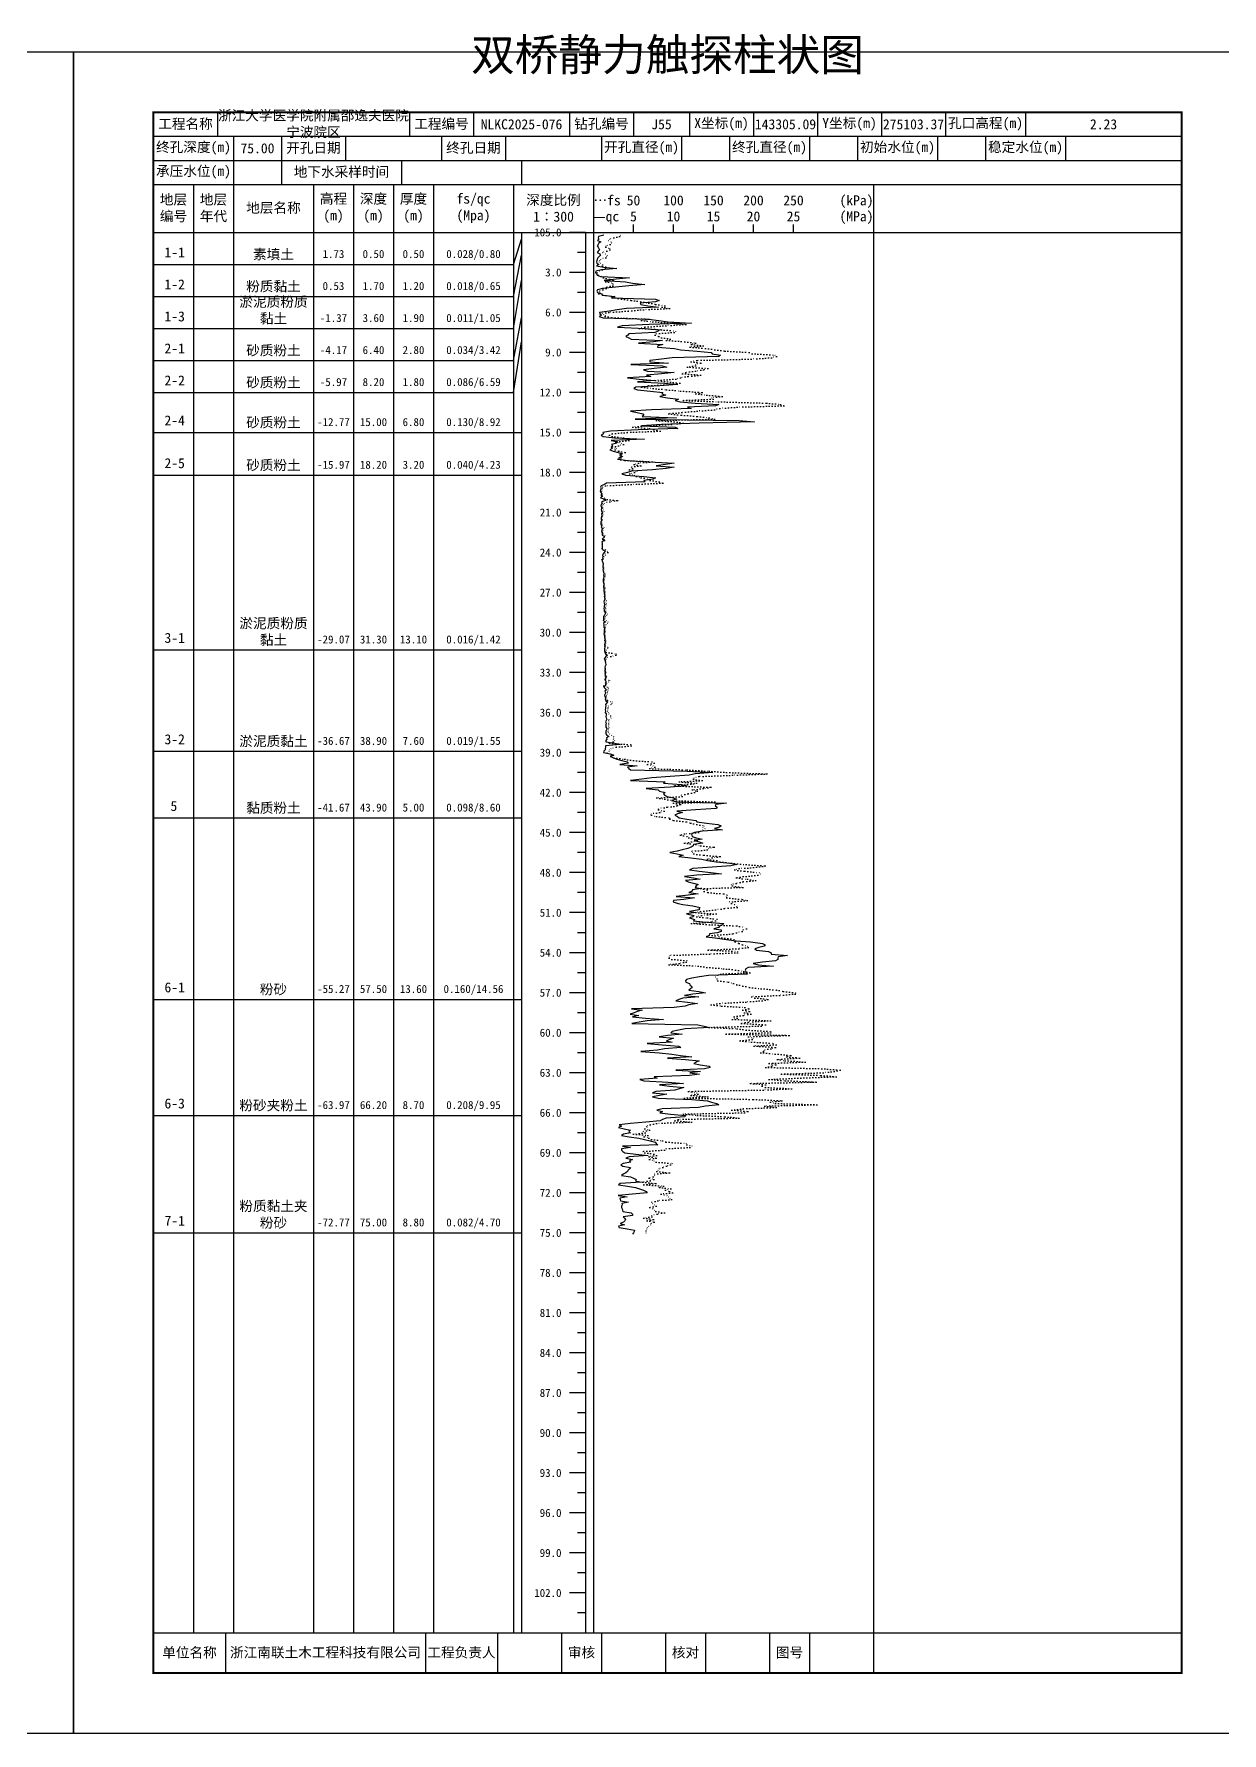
# Model space of a CAD drawing. Extents: x 297 to 65340, y 0 to 425.
# Drawn here: x 16325.1 to 16622.1, y 0 to 424.6 of the extents above; entities that cross this region are included whole.
import ezdxf
from ezdxf.enums import TextEntityAlignment as Align

# ---------------------------------------------------------------- set-up
doc = ezdxf.new("R2010")
doc.units = 0
doc.linetypes.add('DOT', pattern=[6.35, 0, -6.35])
doc.layers.add('FRAME', color=7, linetype='CONTINUOUS')
doc.layers.add('STRATUM', color=7, linetype='CONTINUOUS')
doc.styles.add('ST', font='')
doc.styles.get('ST').set_extended_font_data('SimSun')

msp = doc.modelspace()

# ---------------------------------------------------------------- linework, layer by layer
at = {"layer": 'FRAME', "color": 245, "linetype": 'Continuous'}
for points in [[(16038, 0), (16335, 0), (16335, 420), (16038, 420)], [(16335, 0), (16632, 0), (16632, 420), (16335, 420)]]:
    msp.add_lwpolyline(points, close=True, dxfattribs=at)
at = {"layer": 'FRAME', "linetype": 'Continuous', "const_width": 0.5}
msp.add_lwpolyline([(16355, 15), (16612, 15), (16612, 405), (16355, 405)], close=True, dxfattribs=at)
at = {"layer": 'FRAME', "color": 0, "linetype": 'Continuous'}
for points in [[(16371, 405), (16371, 399)], [(16419, 405), (16419, 399)], [(16435, 405), (16435, 399)], [(16459, 405), (16459, 399)], [(16475, 405), (16475, 399)], [(16489, 405), (16489, 399)], [(16505, 405), (16505, 399)], [(16521, 405), (16521, 399)], [(16537, 405), (16537, 399)], [(16553, 405), (16553, 399)], [(16573, 405), (16573, 399)], [(16612, 405), (16612, 399)], [(16355, 399), (16612, 399)], [(16375, 399), (16375, 393)], [(16387, 399), (16387, 393)], [(16403, 399), (16403, 393)], [(16427, 399), (16427, 393)], [(16443, 399), (16443, 393)], [(16467, 399), (16467, 393)], [(16487, 399), (16487, 393)], [(16499, 399), (16499, 393)], [(16519, 399), (16519, 393)], [(16531, 399), (16531, 393)], [(16551, 399), (16551, 393)], [(16563, 399), (16563, 393)], [(16583, 399), (16583, 393)], [(16612, 399), (16612, 393)], [(16355, 393), (16612, 393)], [(16375, 393), (16375, 387)], [(16387, 393), (16387, 387)], [(16417, 393), (16417, 387)], [(16447, 393), (16447, 387)], [(16355, 387), (16612, 387)], [(16365, 387), (16365, 25)], [(16375, 387), (16375, 25)], [(16395, 387), (16395, 25)], [(16405, 387), (16405, 25)], [(16415, 387), (16415, 25)], [(16425, 387), (16425, 25)], [(16445, 387), (16445, 25)], [(16465, 387), (16465, 25)], [(16535, 387), (16535, 25)], [(16355, 375), (16612, 375)], [(16447, 375), (16447, 25)], [(16463, 375), (16463, 25)], [(16475, 375), (16475, 377)], [(16485, 375), (16485, 377)], [(16495, 375), (16495, 377)], [(16505, 375), (16505, 377)], [(16515, 375), (16515, 377)], [(16355, 25), (16612, 25)], [(16373, 25), (16373, 15)], [(16423, 25), (16423, 15)], [(16441, 25), (16441, 15)], [(16457, 25), (16457, 15)], [(16467, 25), (16467, 15)], [(16483, 25), (16483, 15)], [(16493, 25), (16493, 15)], [(16509, 25), (16509, 15)], [(16519, 25), (16519, 15)], [(16535, 25), (16535, 15)]]:
    msp.add_lwpolyline(points, dxfattribs=at)
at = {"layer": 'STRATUM', "linetype": 'Continuous'}
for points in [[(16463, 375), (16459, 375)], [(16467.62, 374.33), (16466.26, 374), (16466.2, 373.67), (16466.32, 373.33), (16465.98, 373), (16466.84, 372.67), (16466.32, 372.33), (16466.2, 372), (16465.94, 371.67), (16466.14, 371.33), (16466.3, 371), (16466.52, 370.67), (16466.14, 370.33), (16465.88, 370), (16466.56, 369.67), (16466.72, 369.33), (16466.4, 369), (16466.06, 368.67), (16465.94, 368.33), (16465.86, 368), (16465.74, 367.67), (16465.82, 367.33), (16466.3, 367), (16465.78, 366.67), (16467.46, 366.33), (16470.8, 366), (16467, 365.67), (16465.56, 365.33), (16465.52, 365), (16465.78, 364.67), (16465.9, 364.33), (16466.76, 364), (16474, 363.67), (16470.68, 363.33), (16467.68, 363), (16473.04, 362.67), (16474.74, 362.33), (16477.8, 362), (16473.84, 361.67), (16470.5, 361.33), (16467.24, 361), (16466.04, 360.67), (16465.8, 360.33), (16466.02, 360), (16467, 359.67), (16467.22, 359.33), (16470.3, 359), (16469.48, 358.67), (16480.46, 358.33), (16481.38, 358), (16480.46, 357.67), (16476.66, 357.33), (16476.86, 357), (16478.6, 356.67), (16481.26, 356.33), (16473.26, 356), (16470.88, 355.67), (16469.02, 355.33), (16466.48, 355), (16466.56, 354.67), (16466.98, 354.33), (16466.44, 354), (16467.38, 353.67), (16478.74, 353.33), (16481.36, 353), (16483.58, 352.67), (16489.46, 352.33), (16478.94, 352), (16472.16, 351.67), (16470.96, 351.33), (16477.94, 351), (16481.52, 350.67), (16481.18, 350.33), (16480.32, 350), (16473.86, 349.67), (16473.62, 349.33), (16473.12, 349), (16473.86, 348.67), (16474.38, 348.33), (16482.26, 348), (16480, 347.67), (16476.24, 347.33), (16482.36, 347), (16481.08, 346.67), (16481.04, 346.33), (16485.24, 346), (16486.72, 345.67), (16490.88, 345.33), (16494.4, 345), (16494.66, 344.67), (16496.76, 344.33), (16496.36, 344), (16484.7, 343.67), (16482.02, 343.33), (16479.06, 343), (16479.06, 342.67), (16483.76, 342.33), (16474.34, 342), (16482.16, 341.67), (16483.32, 341.33), (16480.14, 341), (16477.5, 340.67), (16478.5, 340.33), (16485.14, 340), (16482.02, 339.67), (16478.28, 339.33), (16479.3, 339), (16473.52, 338.67), (16476.44, 338.33), (16480.36, 338), (16475.98, 337.67), (16482.78, 337.33), (16486.06, 337), (16481.6, 336.67), (16475.6, 336.33), (16475.1, 336), (16476, 335.67), (16479.26, 335.33), (16482.34, 335), (16482.12, 334.67), (16483.06, 334.33), (16481.56, 334), (16483.54, 333.67), (16486.28, 333.33), (16485.4, 333), (16486.64, 332.67), (16490.4, 332.33), (16496.3, 332), (16495.46, 331.67), (16488.52, 331.33), (16489.38, 331), (16479.5, 330.67), (16474.28, 330.33), (16475.88, 330), (16477.34, 329.67), (16477.6, 329.33), (16477.14, 329), (16485.74, 328.67), (16475.38, 328.33), (16501.4, 328), (16505.22, 327.67), (16491.44, 327.33), (16482.02, 327), (16476.96, 326.67), (16485.44, 326.33), (16486.08, 326), (16476.16, 325.67), (16469.28, 325.33), (16467.36, 325), (16467.52, 324.67), (16466.9, 324.33), (16467.4, 324), (16470.24, 323.67), (16477.76, 323.33), (16469.44, 323), (16471.12, 322.67), (16470.78, 322.33), (16469.52, 322), (16469.72, 321.67), (16469.4, 321.33), (16469.68, 321), (16469.08, 320.67), (16469.92, 320.33), (16471.2, 320), (16472.2, 319.67), (16471.54, 319.33), (16472.06, 319), (16471.36, 318.67), (16471.4, 318.33), (16473.42, 318), (16478.84, 317.67), (16485.16, 317.33), (16482.96, 317), (16480.66, 316.67), (16485.14, 316.33), (16483.16, 316), (16479.76, 315.67), (16474.54, 315.33), (16473.48, 315), (16472.1, 314.67), (16473.08, 314.33), (16477.6, 314), (16480.5, 313.67), (16479.94, 313.33), (16477.62, 313), (16477.94, 312.67), (16468.28, 312.33), (16467.72, 312), (16466.88, 311.67), (16466.72, 311.33), (16466.88, 311), (16466.72, 310.67), (16466.66, 310.33), (16466.82, 310), (16467.1, 309.67), (16466.82, 309.33), (16467.08, 309), (16466.78, 308.67), (16467.88, 308.33), (16467.98, 308), (16467.02, 307.67), (16467.14, 307.33), (16466.94, 307), (16466.84, 306.67), (16466.96, 306.33), (16466.98, 306), (16466.9, 305.67), (16467.04, 305.33), (16467.22, 305), (16467.02, 304.67), (16467.1, 304.33), (16466.98, 304), (16466.9, 303.67), (16466.94, 303.33), (16467, 303), (16466.84, 302.67), (16466.86, 302.33), (16466.84, 302), (16467.06, 301.67), (16466.9, 301.33), (16467.16, 301), (16467.12, 300.67), (16467.04, 300.33), (16467.1, 300), (16467.14, 299.67), (16467.16, 299.33), (16467.78, 299), (16467.5, 298.67), (16467.18, 298.33), (16467.86, 298), (16467.08, 297.67), (16467.16, 297.33), (16467.2, 297), (16467.14, 296.67), (16467.18, 296.33), (16467.16, 296), (16467.32, 295.67), (16467.94, 295.33), (16467.64, 295), (16467.42, 294.67), (16467.26, 294.33), (16467.34, 294), (16467.26, 293.67), (16467.3, 293.33), (16467.08, 293), (16467.24, 292.67), (16467.36, 292.33), (16467.4, 292), (16467.36, 291.67), (16467.34, 291.33), (16467.4, 291), (16467.36, 290.67), (16467.42, 290.33), (16467.5, 290), (16467.68, 289.67), (16467.5, 289.33), (16467.58, 289), (16467.52, 288.67), (16467.42, 288.33), (16467.44, 288), (16467.42, 287.67), (16467.54, 287.33), (16467.68, 287), (16467.5, 286.67), (16467.52, 286.33), (16467.58, 286), (16467.6, 285.67), (16467.58, 285.33), (16467.66, 285), (16467.66, 284.67), (16467.8, 284.33), (16467.66, 284), (16467.72, 283.67), (16467.8, 283.33), (16467.68, 283), (16467.62, 282.67), (16467.7, 282.33), (16467.74, 282), (16467.66, 281.67), (16467.7, 281.33), (16467.62, 281), (16467.68, 280.67), (16467.7, 280.33), (16467.9, 280), (16467.92, 279.67), (16467.72, 279.33), (16467.54, 279), (16467.46, 278.67), (16467.5, 278.33), (16467.44, 278), (16468, 277.67), (16467.5, 277.33), (16467.6, 277), (16467.6, 276.67), (16467.62, 276.33), (16467.72, 276), (16467.68, 275.67), (16467.68, 275.33), (16467.66, 275), (16467.56, 274.67), (16467.68, 274.33), (16467.72, 274), (16467.74, 273.67), (16467.86, 273.33), (16467.74, 273), (16468, 272.67), (16467.8, 272.33), (16467.74, 272), (16467.88, 271.67), (16467.82, 271.33), (16467.74, 271), (16467.78, 270.67), (16467.74, 270.33), (16467.8, 270), (16467.98, 269.67), (16468.5, 269.33), (16468.12, 269), (16467.8, 268.67), (16467.66, 268.33), (16467.88, 268), (16467.88, 267.67), (16467.98, 267.33), (16468.12, 267), (16467.98, 266.67), (16467.84, 266.33), (16467.92, 266), (16467.88, 265.67), (16467.84, 265.33), (16468.06, 265), (16467.86, 264.67), (16467.94, 264.33), (16468.24, 264), (16467.98, 263.67), (16467.98, 263.33), (16467.92, 263), (16468.14, 262.67), (16467.94, 262.33), (16468.08, 262), (16467.86, 261.67), (16467.56, 261.33), (16467.92, 261), (16468.24, 260.67), (16467.86, 260.33), (16467.96, 260), (16467.88, 259.67), (16467.74, 259.33), (16467.82, 259), (16467.98, 258.67), (16467.92, 258.33), (16468, 258), (16468.52, 257.67), (16468.24, 257.33), (16468.04, 257), (16468.08, 256.67), (16468.02, 256.33), (16467.96, 256), (16467.92, 255.67), (16467.98, 255.33), (16467.92, 255), (16468.14, 254.67), (16468.2, 254.33), (16468.06, 254), (16468.14, 253.67), (16468.36, 253.33), (16468.2, 253), (16468, 252.67), (16468.14, 252.33), (16468.1, 252), (16468.08, 251.67), (16468.12, 251.33), (16468.36, 251), (16468.24, 250.67), (16468.12, 250.33), (16468.08, 250), (16468.06, 249.67), (16468.34, 249.33), (16468.84, 249), (16468.24, 248.67), (16468.32, 248.33), (16468.1, 248), (16468.06, 247.67), (16470.3, 247.33), (16471.64, 247), (16468, 246.67), (16468, 246.33), (16467.92, 246), (16467.92, 245.67), (16467.6, 245.33), (16467.54, 245), (16469.18, 244.67), (16470.1, 244.33), (16469.34, 244), (16469.96, 243.67), (16470.86, 243.33), (16472.12, 243), (16473.42, 242.67), (16473.74, 242.33), (16471.62, 242), (16475.88, 241.67), (16473.46, 241.33), (16473.82, 241), (16474.26, 240.67), (16488.44, 240.33), (16494.84, 240), (16490.4, 239.67), (16488.92, 239.33), (16484.14, 239), (16479.62, 238.67), (16477.12, 238.33), (16474.24, 238), (16482.92, 237.67), (16482.48, 237.33), (16486.98, 237), (16488.44, 236.67), (16484.26, 236.33), (16478.18, 236), (16481.18, 235.67), (16481.52, 235.33), (16482.94, 235), (16482.46, 234.67), (16482.74, 234.33), (16483.38, 234), (16484.9, 233.67), (16485.82, 233.33), (16484.52, 233), (16485.8, 232.67), (16498.28, 232.33), (16495.56, 232), (16495.4, 231.67), (16495.92, 231.33), (16495.66, 231), (16490.48, 230.67), (16485.8, 230.33), (16487.26, 230), (16486, 229.67), (16485.34, 229.33), (16486, 229), (16486.44, 228.67), (16488.3, 228.33), (16490.56, 228), (16490.86, 227.67), (16493.24, 227.33), (16496.06, 227), (16496.88, 226.67), (16496.48, 226.33), (16495.26, 226), (16497.28, 225.67), (16492.22, 225.33), (16490.28, 225), (16489.46, 224.67), (16489.6, 224.33), (16489.66, 224), (16490.7, 223.67), (16492.2, 223.33), (16490.2, 223), (16491.44, 222.67), (16492.34, 222.33), (16490, 222), (16489.9, 221.67), (16489.4, 221.33), (16488.62, 221), (16487.18, 220.67), (16485.88, 220.33), (16484.06, 220), (16485.9, 219.67), (16487.44, 219.33), (16486.34, 219), (16489.36, 218.67), (16492.08, 218.33), (16493.52, 218), (16495.64, 217.67), (16499.18, 217.33), (16500.8, 217), (16499.34, 216.67), (16494.66, 216.33), (16489.8, 216), (16489, 215.67), (16491.38, 215.33), (16494.3, 215), (16497.02, 214.67), (16490.82, 214.33), (16487.72, 214), (16490.04, 213.67), (16491.7, 213.33), (16488.04, 213), (16488.66, 212.67), (16490.36, 212.33), (16491.14, 212), (16490.66, 211.67), (16490.4, 211.33), (16491.84, 211), (16489.72, 210.67), (16489.6, 210.33), (16488.82, 210), (16491.18, 209.67), (16488, 209.33), (16485.66, 209), (16490.28, 208.67), (16487.6, 208.33), (16485.02, 208), (16484.9, 207.67), (16486.14, 207.33), (16487.34, 207), (16489.86, 206.67), (16491.66, 206.33), (16491.4, 206), (16491.38, 205.67), (16489.04, 205.33), (16490.58, 205), (16488.22, 204.67), (16490.2, 204.33), (16489.86, 204), (16488.98, 203.67), (16490.22, 203.33), (16489.96, 203), (16492.36, 202.67), (16497.6, 202.33), (16497.26, 202), (16496.62, 201.67), (16496.28, 201.33), (16495.08, 201), (16496.94, 200.67), (16496.94, 200.33), (16495.88, 200), (16493.96, 199.67), (16493.88, 199.33), (16493.18, 199), (16495.44, 198.67), (16498.26, 198.33), (16500.66, 198), (16504.26, 197.67), (16507.28, 197.33), (16507.94, 197), (16507.66, 196.67), (16506.36, 196.33), (16505.36, 196), (16505.74, 195.67), (16508.78, 195.33), (16509.42, 195), (16509.42, 194.67), (16513.48, 194.33), (16511.18, 194), (16511.04, 193.67), (16511.04, 193.33), (16510.48, 193), (16507.26, 192.67), (16504.9, 192.33), (16506.16, 192), (16509.96, 191.67), (16503.68, 191.33), (16503.06, 191), (16502.94, 190.67), (16503.1, 190.33), (16503.08, 190), (16503.5, 189.67), (16493.74, 189.33), (16491.52, 189), (16489.6, 188.67), (16488.24, 188.33), (16488.04, 188), (16488.1, 187.67), (16488.96, 187.33), (16489.08, 187), (16489.38, 186.67), (16489.68, 186.33), (16489.28, 186), (16488.86, 185.67), (16491.34, 185.33), (16492.98, 185), (16489.84, 184.67), (16487.72, 184.33), (16491.32, 184), (16487.32, 183.67), (16486.32, 183.33), (16485.6, 183), (16488.52, 182.67), (16491.02, 182.33), (16488.82, 182), (16487.94, 181.67), (16485.16, 181.33), (16474.54, 181), (16477.14, 180.67), (16475.94, 180.33), (16475.2, 180), (16474.2, 179.67), (16476.3, 179.33), (16474.72, 179), (16478.04, 178.67), (16482.54, 178.33), (16478.4, 178), (16476.44, 177.67), (16474.62, 177.33), (16491.06, 177), (16492.68, 176.67), (16493.98, 176.33), (16487.9, 176), (16486.28, 175.67), (16484.66, 175.33), (16484.32, 175), (16487.14, 174.67), (16483.62, 174.33), (16481.38, 174), (16484.96, 173.67), (16484.1, 173.33), (16483.28, 173), (16484.7, 172.67), (16478.4, 172.33), (16482.16, 172), (16486.36, 171.67), (16486.8, 171.33), (16482.74, 171), (16481, 170.67), (16476.86, 170.33), (16481.48, 170), (16484.58, 169.67), (16486.74, 169.33), (16489.58, 169), (16483.54, 168.67), (16488, 168.33), (16491.42, 168), (16490.64, 167.67), (16490.12, 167.33), (16491.68, 167), (16493.92, 166.67), (16494.16, 166.33), (16492.76, 166), (16485.62, 165.67), (16491.72, 165.33), (16489.12, 165), (16491.5, 164.67), (16489.04, 164.33), (16480.16, 164), (16480.94, 163.67), (16476.56, 163.33), (16477.62, 163), (16483.68, 162.67), (16487.46, 162.33), (16481.52, 162), (16484.04, 161.67), (16487.56, 161.33), (16486.42, 161), (16485.34, 160.67), (16480.6, 160.33), (16479.72, 160), (16483.36, 159.67), (16481.52, 159.33), (16479.72, 159), (16481.18, 158.67), (16489.58, 158.33), (16493.48, 158), (16494.46, 157.67), (16495.82, 157.33), (16496.3, 157), (16493.04, 156.67), (16491.24, 156.33), (16482.2, 156), (16480.82, 155.67), (16482.22, 155.33), (16481.62, 155), (16484.28, 154.67), (16488, 154.33), (16487.86, 154), (16483.18, 153.67), (16482.28, 153.33), (16481.64, 153), (16478.1, 152.67), (16474.28, 152.33), (16471.42, 152), (16472, 151.67), (16471.24, 151.33), (16472.68, 151), (16474.24, 150.67), (16473.84, 150.33), (16474.22, 150), (16472.52, 149.67), (16472.04, 149.33), (16473.88, 149), (16476.34, 148.67), (16477.78, 148.33), (16479.2, 148), (16480.44, 147.67), (16480.66, 147.33), (16481.1, 147), (16472.24, 146.67), (16474.24, 146.33), (16472, 146), (16472.04, 145.67), (16472.34, 145.33), (16472.86, 145), (16475.58, 144.67), (16478.7, 144.33), (16473.88, 144), (16473.08, 143.67), (16474.78, 143.33), (16474.02, 143), (16474.3, 142.67), (16472.38, 142.33), (16471.82, 142), (16472.3, 141.67), (16474.22, 141.33), (16474, 141), (16473.7, 140.67), (16473.46, 140.33), (16473.08, 140), (16472.4, 139.67), (16471.96, 139.33), (16474.28, 139), (16474.96, 138.67), (16475.66, 138.33), (16475.54, 138), (16477.02, 137.67), (16471.64, 137.33), (16471.22, 137), (16473.54, 136.67), (16475.46, 136.33), (16476.5, 136), (16477.52, 135.67), (16478.14, 135.33), (16478.44, 135), (16474.78, 134.67), (16471.14, 134.33), (16473.4, 134), (16471.6, 133.67), (16471.68, 133.33), (16471.78, 133), (16473.76, 132.67), (16472.08, 132.33), (16472.14, 132), (16472.02, 131.67), (16472.02, 131.33), (16472.2, 131), (16472.26, 130.67), (16472.34, 130.33), (16474.42, 130), (16474.72, 129.67), (16474.76, 129.33), (16472.4, 129), (16472.74, 128.67), (16472.98, 128.33), (16472.82, 128), (16472.54, 127.67), (16471.66, 127.33), (16472.78, 127), (16471.24, 126.67), (16471.44, 126.33), (16473.4, 126), (16475.28, 125.67), (16475.2, 125.33), (16474.98, 125), (16474.74, 124.67)], [(16445, 367), (16447, 373.33)], [(16463, 370), (16461, 370)], [(16355, 367), (16365, 367)], [(16365, 367), (16375, 367)], [(16375, 367), (16395, 367)], [(16395, 367), (16405, 367)], [(16405, 367), (16415, 367)], [(16415, 367), (16425, 367)], [(16425, 367), (16445, 367)], [(16445, 359), (16447, 369.33)], [(16445, 351), (16447, 363)], [(16463, 365), (16459, 365)], [(16355, 359), (16365, 359)], [(16365, 359), (16375, 359)], [(16375, 359), (16395, 359)], [(16395, 359), (16405, 359)], [(16405, 359), (16415, 359)], [(16415, 359), (16425, 359)], [(16425, 359), (16445, 359)], [(16463, 360), (16461, 360)], [(16445, 343), (16447, 353.67)], [(16463, 355), (16459, 355)], [(16355, 351), (16365, 351)], [(16365, 351), (16375, 351)], [(16375, 351), (16395, 351)], [(16395, 351), (16405, 351)], [(16405, 351), (16415, 351)], [(16415, 351), (16425, 351)], [(16425, 351), (16445, 351)], [(16463, 350), (16461, 350)], [(16445, 335), (16447, 347.67)], [(16463, 345), (16459, 345)], [(16355, 343), (16365, 343)], [(16365, 343), (16375, 343)], [(16375, 343), (16395, 343)], [(16395, 343), (16405, 343)], [(16405, 343), (16415, 343)], [(16415, 343), (16425, 343)], [(16425, 343), (16445, 343)], [(16463, 340), (16461, 340)], [(16355, 335), (16365, 335)], [(16365, 335), (16375, 335)], [(16375, 335), (16395, 335)], [(16395, 335), (16405, 335)], [(16405, 335), (16415, 335)], [(16415, 335), (16425, 335)], [(16425, 335), (16445, 335)], [(16463, 335), (16459, 335)], [(16463, 330), (16461, 330)], [(16355, 325), (16365, 325)], [(16365, 325), (16375, 325)], [(16375, 325), (16395, 325)], [(16395, 325), (16405, 325)], [(16405, 325), (16415, 325)], [(16415, 325), (16425, 325)], [(16425, 325), (16445, 325)], [(16445, 325), (16447, 325)], [(16463, 325), (16459, 325)], [(16463, 320), (16461, 320)], [(16355, 314.33), (16365, 314.33)], [(16365, 314.33), (16375, 314.33)], [(16375, 314.33), (16395, 314.33)], [(16395, 314.33), (16405, 314.33)], [(16405, 314.33), (16415, 314.33)], [(16415, 314.33), (16425, 314.33)], [(16425, 314.33), (16445, 314.33)], [(16445, 314.33), (16447, 314.33)], [(16463, 315), (16459, 315)], [(16463, 310), (16461, 310)], [(16463, 305), (16459, 305)], [(16463, 300), (16461, 300)], [(16463, 295), (16459, 295)], [(16463, 290), (16461, 290)], [(16463, 285), (16459, 285)], [(16463, 280), (16461, 280)], [(16463, 275), (16459, 275)], [(16355, 270.67), (16365, 270.67)], [(16365, 270.67), (16375, 270.67)], [(16375, 270.67), (16395, 270.67)], [(16395, 270.67), (16405, 270.67)], [(16405, 270.67), (16415, 270.67)], [(16415, 270.67), (16425, 270.67)], [(16425, 270.67), (16445, 270.67)], [(16445, 270.67), (16447, 270.67)], [(16463, 270), (16461, 270)], [(16463, 265), (16459, 265)], [(16463, 260), (16461, 260)], [(16463, 255), (16459, 255)], [(16463, 250), (16461, 250)], [(16355, 245.33), (16365, 245.33)], [(16365, 245.33), (16375, 245.33)], [(16375, 245.33), (16395, 245.33)], [(16395, 245.33), (16405, 245.33)], [(16405, 245.33), (16415, 245.33)], [(16415, 245.33), (16425, 245.33)], [(16425, 245.33), (16445, 245.33)], [(16445, 245.33), (16447, 245.33)], [(16463, 245), (16459, 245)], [(16463, 240), (16461, 240)], [(16463, 235), (16459, 235)], [(16463, 230), (16461, 230)], [(16355, 228.67), (16365, 228.67)], [(16365, 228.67), (16375, 228.67)], [(16375, 228.67), (16395, 228.67)], [(16395, 228.67), (16405, 228.67)], [(16405, 228.67), (16415, 228.67)], [(16415, 228.67), (16425, 228.67)], [(16425, 228.67), (16445, 228.67)], [(16445, 228.67), (16447, 228.67)], [(16463, 225), (16459, 225)], [(16463, 220), (16461, 220)], [(16463, 215), (16459, 215)], [(16463, 210), (16461, 210)], [(16463, 205), (16459, 205)], [(16463, 200), (16461, 200)], [(16463, 195), (16459, 195)], [(16463, 190), (16461, 190)], [(16355, 183.33), (16365, 183.33)], [(16365, 183.33), (16375, 183.33)], [(16375, 183.33), (16395, 183.33)], [(16395, 183.33), (16405, 183.33)], [(16405, 183.33), (16415, 183.33)], [(16415, 183.33), (16425, 183.33)], [(16425, 183.33), (16445, 183.33)], [(16445, 183.33), (16447, 183.33)], [(16463, 185), (16459, 185)], [(16463, 180), (16461, 180)], [(16463, 175), (16459, 175)], [(16463, 170), (16461, 170)], [(16463, 165), (16459, 165)], [(16463, 160), (16461, 160)], [(16355, 154.33), (16365, 154.33)], [(16365, 154.33), (16375, 154.33)], [(16375, 154.33), (16395, 154.33)], [(16395, 154.33), (16405, 154.33)], [(16405, 154.33), (16415, 154.33)], [(16415, 154.33), (16425, 154.33)], [(16425, 154.33), (16445, 154.33)], [(16445, 154.33), (16447, 154.33)], [(16463, 155), (16459, 155)], [(16463, 150), (16461, 150)], [(16463, 145), (16459, 145)], [(16463, 140), (16461, 140)], [(16463, 135), (16459, 135)], [(16463, 130), (16461, 130)], [(16355, 125), (16365, 125)], [(16365, 125), (16375, 125)], [(16375, 125), (16395, 125)], [(16395, 125), (16405, 125)], [(16405, 125), (16415, 125)], [(16415, 125), (16425, 125)], [(16425, 125), (16445, 125)], [(16445, 125), (16447, 125)], [(16463, 125), (16459, 125)], [(16463, 120), (16461, 120)], [(16463, 115), (16459, 115)], [(16463, 110), (16461, 110)], [(16463, 105), (16459, 105)], [(16463, 100), (16461, 100)], [(16463, 95), (16459, 95)], [(16463, 90), (16461, 90)], [(16463, 85), (16459, 85)], [(16463, 80), (16461, 80)], [(16463, 75), (16459, 75)], [(16463, 70), (16461, 70)], [(16463, 65), (16459, 65)], [(16463, 60), (16461, 60)], [(16463, 55), (16459, 55)], [(16463, 50), (16461, 50)], [(16463, 45), (16459, 45)], [(16463, 40), (16461, 40)], [(16463, 35), (16459, 35)], [(16463, 30), (16461, 30)]]:
    msp.add_lwpolyline(points, dxfattribs=at)
at = {"layer": 'STRATUM', "linetype": 'DOT', "ltscale": 0.1}
msp.add_lwpolyline([(16471.72, 374.33), (16471.54, 374), (16470.06, 373.67), (16469.06, 373.33), (16468.74, 373), (16469.3, 372.67), (16469.56, 372.33), (16469.2, 372), (16468.12, 371.67), (16468.08, 371.33), (16469, 371), (16469.08, 370.67), (16468.32, 370.33), (16467.26, 370), (16467.88, 369.67), (16468.42, 369.33), (16468.34, 369), (16468.12, 368.67), (16466.78, 368.33), (16466.54, 368), (16466.4, 367.67), (16466.64, 367.33), (16467.24, 367), (16467.26, 366.67), (16468.32, 366.33), (16467.96, 366), (16467.18, 365.67), (16466.52, 365.33), (16465.88, 365), (16465.92, 364.67), (16466.16, 364.33), (16466.94, 364), (16467.46, 363.67), (16468.96, 363.33), (16469.94, 363), (16468.06, 362.67), (16469.74, 362.33), (16469.86, 362), (16469.86, 361.67), (16468.22, 361.33), (16468.18, 361), (16467.36, 360.67), (16466.42, 360.33), (16466.66, 360), (16466.34, 359.67), (16467.36, 359.33), (16469.54, 359), (16470.48, 358.67), (16472.02, 358.33), (16474.5, 358), (16476.82, 357.67), (16478.84, 357.33), (16480.62, 357), (16482.8, 356.67), (16482.14, 356.33), (16484.02, 356), (16477.52, 355.67), (16473.66, 355.33), (16468.82, 355), (16466.76, 354.67), (16467.88, 354.33), (16467.92, 354), (16469.68, 353.67), (16478.84, 353.33), (16476.98, 353), (16479.82, 352.67), (16484.72, 352.33), (16488.06, 352), (16483.1, 351.67), (16477.82, 351.33), (16476.54, 351), (16481.96, 350.67), (16485.54, 350.33), (16485.18, 350), (16480.68, 349.67), (16480.42, 349.33), (16481.32, 349), (16482.02, 348.67), (16484.2, 348.33), (16483.28, 348), (16487.86, 347.67), (16490.5, 347.33), (16489.5, 347), (16492.44, 346.67), (16489.16, 346.33), (16493.04, 346), (16495.34, 345.67), (16497.88, 345.33), (16503.94, 345), (16504.64, 344.67), (16510.32, 344.33), (16510.78, 344), (16509.5, 343.67), (16504.4, 343.33), (16490.8, 343), (16489.4, 342.67), (16491.8, 342.33), (16490.56, 342), (16490.48, 341.67), (16488.46, 341.33), (16493.56, 341), (16492.54, 340.67), (16490.46, 340.33), (16488.12, 340), (16487.28, 339.67), (16491.78, 339.33), (16488.62, 339), (16486.78, 338.67), (16485.58, 338.33), (16480.54, 338), (16483.48, 337.67), (16486.58, 337.33), (16484.76, 337), (16478.7, 336.67), (16477.04, 336.33), (16479.9, 336), (16483.26, 335.67), (16486.78, 335.33), (16492.2, 335), (16490.58, 334.67), (16493.3, 334.33), (16497.2, 334), (16494.46, 333.67), (16494.9, 333.33), (16487.5, 333), (16496.24, 332.67), (16508.3, 332.33), (16511.72, 332), (16512.62, 331.67), (16500.94, 331.33), (16496.6, 331), (16495.22, 330.67), (16490.94, 330.33), (16487.1, 330), (16483.8, 329.67), (16487.04, 329.33), (16491, 329), (16493.92, 328.67), (16495.26, 328.33), (16480.76, 328), (16485.16, 327.67), (16487.38, 327.33), (16484.46, 327), (16477.64, 326.67), (16474.82, 326.33), (16478.98, 326), (16480.12, 325.67), (16481.64, 325.33), (16473.44, 325), (16469.66, 324.67), (16468.96, 324.33), (16469.64, 324), (16472.5, 323.67), (16473.46, 323.33), (16473.8, 323), (16470.62, 322.67), (16472.04, 322.33), (16472.52, 322), (16471.24, 321.67), (16469.6, 321.33), (16470.76, 321), (16470.4, 320.67), (16471.32, 320.33), (16472.94, 320), (16471.82, 319.67), (16472, 319.33), (16472.36, 319), (16471.82, 318.67), (16471.14, 318.33), (16472.88, 318), (16479.68, 317.67), (16476.22, 317.33), (16475.16, 317), (16476.82, 316.67), (16474.4, 316.33), (16474.74, 316), (16474.02, 315.67), (16475.88, 315.33), (16475.28, 315), (16474.06, 314.67), (16475.14, 314.33), (16475.72, 314), (16476.94, 313.67), (16478.92, 313.33), (16479.2, 313), (16481.4, 312.67), (16482.32, 312.33), (16474.4, 312), (16467.96, 311.67), (16467.26, 311.33), (16467.24, 311), (16467.02, 310.67), (16467.02, 310.33), (16466.92, 310), (16467.22, 309.67), (16467.18, 309.33), (16467.24, 309), (16467.8, 308.67), (16467.7, 308.33), (16470.98, 308), (16469.1, 307.67), (16467.68, 307.33), (16467.52, 307), (16467.2, 306.67), (16467.24, 306.33), (16467.24, 306), (16467.32, 305.67), (16467.7, 305.33), (16467.12, 305), (16467.38, 304.67), (16467.26, 304.33), (16467.18, 304), (16467.12, 303.67), (16467.18, 303.33), (16467.06, 303), (16467.02, 302.67), (16466.98, 302.33), (16467.12, 302), (16467.06, 301.67), (16467.64, 301.33), (16467.4, 301), (16467.4, 300.67), (16467.2, 300.33), (16467.26, 300), (16467.44, 299.67), (16467.88, 299.33), (16467.84, 299), (16467.54, 298.67), (16467.62, 298.33), (16467.5, 298), (16467.14, 297.67), (16467.14, 297.33), (16467.12, 297), (16467.18, 296.67), (16467.14, 296.33), (16467.16, 296), (16468, 295.67), (16468.44, 295.33), (16468.58, 295), (16467.9, 294.67), (16468, 294.33), (16467.66, 294), (16467.46, 293.67), (16466.98, 293.33), (16467.2, 293), (16467.3, 292.67), (16467.42, 292.33), (16467.4, 292), (16467.4, 291.67), (16467.5, 291.33), (16467.48, 291), (16467.48, 290.67), (16467.5, 290.33), (16467.58, 290), (16467.96, 289.67), (16467.88, 289.33), (16467.82, 289), (16467.74, 288.67), (16467.7, 288.33), (16467.56, 288), (16467.58, 287.67), (16467.58, 287.33), (16467.62, 287), (16467.66, 286.67), (16467.8, 286.33), (16467.8, 286), (16467.78, 285.67), (16467.82, 285.33), (16467.84, 285), (16467.8, 284.67), (16467.8, 284.33), (16467.86, 284), (16467.92, 283.67), (16467.92, 283.33), (16468.16, 283), (16468.12, 282.67), (16468.16, 282.33), (16468.1, 282), (16468.1, 281.67), (16467.94, 281.33), (16467.98, 281), (16467.98, 280.67), (16467.96, 280.33), (16468.1, 280), (16468.48, 279.67), (16468.32, 279.33), (16467.98, 279), (16467.84, 278.67), (16467.76, 278.33), (16468.2, 278), (16468.56, 277.67), (16468.5, 277.33), (16468.12, 277), (16467.98, 276.67), (16467.94, 276.33), (16467.86, 276), (16467.88, 275.67), (16467.9, 275.33), (16467.84, 275), (16467.88, 274.67), (16467.86, 274.33), (16467.82, 274), (16467.88, 273.67), (16467.9, 273.33), (16468.02, 273), (16468.04, 272.67), (16467.96, 272.33), (16467.96, 272), (16467.84, 271.67), (16468.56, 271.33), (16468.54, 271), (16468.26, 270.67), (16468, 270.33), (16468.16, 270), (16470.72, 269.67), (16470.62, 269.33), (16469.3, 269), (16468.1, 268.67), (16468.16, 268.33), (16467.9, 268), (16467.96, 267.67), (16468.02, 267.33), (16468.1, 267), (16467.96, 266.67), (16467.8, 266.33), (16467.84, 266), (16467.74, 265.67), (16467.98, 265.33), (16467.8, 265), (16467.9, 264.67), (16467.86, 264.33), (16467.9, 264), (16467.94, 263.67), (16467.94, 263.33), (16469.04, 263), (16468.82, 262.67), (16468.26, 262.33), (16468.22, 262), (16467.62, 261.67), (16468.6, 261.33), (16468.72, 261), (16468.64, 260.67), (16468.56, 260.33), (16468.42, 260), (16468.44, 259.67), (16468.22, 259.33), (16468.16, 259), (16468.18, 258.67), (16468.34, 258.33), (16468.48, 258), (16469.64, 257.67), (16469.62, 257.33), (16469.38, 257), (16468.74, 256.67), (16468.56, 256.33), (16468.56, 256), (16468.52, 255.67), (16468.44, 255.33), (16468.66, 255), (16468.86, 254.67), (16469.22, 254.33), (16469.28, 254), (16469.42, 253.67), (16468.82, 253.33), (16468.78, 253), (16468.76, 252.67), (16468.72, 252.33), (16468.72, 252), (16468.76, 251.67), (16468.88, 251.33), (16468.82, 251), (16468.66, 250.67), (16468.6, 250.33), (16468.68, 250), (16469, 249.67), (16469.48, 249.33), (16470, 249), (16470.08, 248.67), (16469.9, 248.33), (16470.3, 248), (16469.94, 247.67), (16469.04, 247.33), (16474.34, 247), (16474.4, 246.67), (16470.64, 246.33), (16469.44, 246), (16469.08, 245.67), (16468.88, 245.33), (16468.36, 245), (16468.98, 244.67), (16469.34, 244.33), (16469.34, 244), (16470.1, 243.67), (16472.8, 243.33), (16475.02, 243), (16479.68, 242.67), (16480.14, 242.33), (16478.54, 242), (16479.86, 241.67), (16480.32, 241.33), (16479.06, 241), (16488.38, 240.67), (16493.88, 240.33), (16499.06, 240), (16508.36, 239.67), (16499.76, 239.33), (16491.36, 239), (16490.1, 238.67), (16489.96, 238.33), (16492.18, 238), (16486.5, 237.67), (16490.76, 237.33), (16488.54, 237), (16485.22, 236.67), (16494.34, 236.33), (16492.4, 236), (16489.74, 235.67), (16490.94, 235.33), (16490.26, 235), (16488.56, 234.67), (16486.88, 234.33), (16487.14, 234), (16480.82, 233.67), (16482.82, 233.33), (16485, 233), (16495.3, 232.67), (16485, 232.33), (16486.74, 232), (16485.84, 231.67), (16483.36, 231.33), (16481.2, 231), (16481.26, 230.67), (16482.66, 230.33), (16481.5, 230), (16479.36, 229.67), (16479.48, 229.33), (16480.74, 229), (16483.98, 228.67), (16484.06, 228.33), (16485.1, 228), (16488.26, 227.67), (16489.32, 227.33), (16490.82, 227), (16492.68, 226.67), (16492.3, 226.33), (16492.92, 226), (16492.42, 225.67), (16491.78, 225.33), (16491.24, 225), (16487.74, 224.67), (16486.78, 224.33), (16488.52, 224), (16488.82, 223.67), (16490.36, 223.33), (16490.88, 223), (16489.48, 222.67), (16487.74, 222.33), (16490.58, 222), (16491.86, 221.67), (16495.16, 221.33), (16493.84, 221), (16493.44, 220.67), (16489.5, 220.33), (16489.76, 220), (16490.12, 219.67), (16492.7, 219.33), (16496.68, 219), (16494.66, 218.67), (16493.52, 218.33), (16495.82, 218), (16496.6, 217.67), (16499.52, 217.33), (16503.16, 217), (16507.94, 216.67), (16505.74, 216.33), (16501.44, 216), (16500.34, 215.67), (16502.84, 215.33), (16506.42, 215), (16506.72, 214.67), (16506.08, 214.33), (16502.4, 214), (16500.74, 213.67), (16503.52, 213.33), (16505.54, 213), (16502.36, 212.67), (16500.68, 212.33), (16499.4, 212), (16499.78, 211.67), (16502.34, 211.33), (16491.82, 211), (16493.44, 210.67), (16492.68, 210.33), (16493.66, 210), (16497.56, 209.67), (16498.62, 209.33), (16498.18, 209), (16498.34, 208.67), (16502.22, 208.33), (16503.38, 208), (16498.94, 207.67), (16499.46, 207.33), (16500.26, 207), (16500.76, 206.67), (16500.88, 206.33), (16497.64, 206), (16495.5, 205.67), (16491.72, 205.33), (16490.56, 205), (16495.66, 204.67), (16492.04, 204.33), (16490.86, 204), (16493.48, 203.67), (16496.08, 203.33), (16495.52, 203), (16494.42, 202.67), (16489.5, 202.33), (16493.96, 202), (16500.8, 201.67), (16502.88, 201.33), (16503.22, 201), (16502.32, 200.67), (16502.14, 200.33), (16500.78, 200), (16499.76, 199.67), (16494.68, 199.33), (16496.5, 199), (16497.12, 198.67), (16500.12, 198.33), (16500.12, 198), (16500.42, 197.67), (16501.42, 197.33), (16502.28, 197), (16503.52, 196.67), (16503.7, 196.33), (16501.3, 196), (16493.7, 195.67), (16500.96, 195.33), (16501.04, 195), (16494, 194.67), (16484.12, 194.33), (16483.94, 194), (16483.92, 193.67), (16484.62, 193.33), (16488.62, 193), (16488.2, 192.67), (16486.42, 192.33), (16483.9, 192), (16491.14, 191.67), (16493.36, 191.33), (16497.48, 191), (16500.52, 190.67), (16502.58, 190.33), (16504.08, 190), (16496.86, 189.67), (16496.12, 189.33), (16495.54, 189), (16495.86, 188.67), (16495.86, 188.33), (16496.12, 188), (16498.78, 187.67), (16500, 187.33), (16500.82, 187), (16502.36, 186.67), (16504, 186.33), (16506.92, 186), (16510.72, 185.67), (16512.52, 185.33), (16515.5, 185), (16515.44, 184.67), (16511.5, 184.33), (16504.54, 184), (16505.34, 183.67), (16508.62, 183.33), (16507.18, 183), (16503.12, 182.67), (16496.56, 182.33), (16494.42, 182), (16497.1, 181.67), (16502.86, 181.33), (16503.82, 181), (16502.32, 180.67), (16504.02, 180.33), (16502.78, 180), (16504.32, 179.67), (16502.4, 179.33), (16500.14, 179), (16500.94, 178.67), (16499.78, 178.33), (16509.22, 178), (16503.64, 177.67), (16502.02, 177.33), (16507.98, 177), (16506.94, 176.67), (16493.88, 176.33), (16500.9, 176), (16503.18, 175.67), (16509.38, 175.33), (16509.28, 175), (16498.2, 174.67), (16513.9, 174.33), (16503.72, 174), (16504.88, 173.67), (16504.64, 173.33), (16501.64, 173), (16504.5, 172.67), (16510.02, 172.33), (16510.64, 172), (16505.14, 171.67), (16510.46, 171.33), (16509.34, 171), (16507.56, 170.67), (16507.5, 170.33), (16506.8, 170), (16510.44, 169.67), (16514.32, 169.33), (16513.36, 169), (16516.48, 168.67), (16510.98, 168.33), (16512.94, 168), (16517.88, 167.67), (16508.88, 167.33), (16510.54, 167), (16509.5, 166.67), (16508.04, 166.33), (16522.06, 166), (16526.64, 165.67), (16525.18, 165.33), (16522.38, 165), (16512.02, 164.67), (16521.94, 164.33), (16525.7, 164), (16516.82, 163.67), (16508.9, 163.33), (16512.96, 163), (16520.68, 162.67), (16504.26, 162.33), (16508.02, 162), (16507.18, 161.67), (16507.98, 161.33), (16514.52, 161), (16507.4, 160.67), (16488.76, 160.33), (16490.76, 160), (16491.08, 159.67), (16489.38, 159.33), (16493.6, 159), (16487.74, 158.67), (16505, 158.33), (16512.04, 158), (16509.22, 157.67), (16510.5, 157.33), (16520.8, 157), (16507.86, 156.67), (16510.64, 156.33), (16502.44, 156), (16499.62, 155.67), (16503.6, 155.33), (16502.74, 155), (16487.52, 154.67), (16491, 154.33), (16497.9, 154), (16501.36, 153.67), (16486.16, 153.33), (16485.36, 153), (16489.48, 152.67), (16480.76, 152.33), (16479.18, 152), (16478.18, 151.67), (16478.42, 151.33), (16477.82, 151), (16478.96, 150.67), (16477.4, 150.33), (16477.88, 150), (16475.02, 149.67), (16478.62, 149.33), (16477.68, 149), (16478.82, 148.67), (16479.5, 148.33), (16482.26, 148), (16483.2, 147.67), (16488.14, 147.33), (16488.32, 147), (16489.64, 146.67), (16489.12, 146.33), (16483.14, 146), (16482.76, 145.67), (16477.36, 145.33), (16477.82, 145), (16480.06, 144.67), (16480.76, 144.33), (16478.94, 144), (16480.7, 143.67), (16478.98, 143.33), (16480.1, 143), (16480.66, 142.67), (16484.76, 142.33), (16484.26, 142), (16483.22, 141.67), (16482.34, 141.33), (16481.38, 141), (16481.16, 140.67), (16480.84, 140.33), (16484, 140), (16480.28, 139.67), (16480.36, 139.33), (16479.88, 139), (16478.94, 138.67), (16480.06, 138.33), (16479.14, 138), (16477.34, 137.67), (16480.58, 137.33), (16477.56, 137), (16482.5, 136.67), (16481.48, 136.33), (16484.3, 136), (16483.04, 135.67), (16484, 135.33), (16484.74, 135), (16481.9, 134.67), (16483.32, 134.33), (16483.66, 134), (16484.12, 133.67), (16484.54, 133.33), (16481.1, 133), (16479.48, 132.67), (16479.72, 132.33), (16480.18, 132), (16480.66, 131.67), (16479.1, 131.33), (16479.86, 131), (16480.24, 130.67), (16480.58, 130.33), (16482.76, 130), (16480.92, 129.67), (16479.5, 129.33), (16479.6, 129), (16477.58, 128.67), (16479.98, 128.33), (16478.4, 128), (16480.2, 127.67), (16479.38, 127.33), (16479.32, 127), (16478.84, 126.67), (16478.5, 126.33), (16478.26, 126), (16478.12, 125.67), (16478.12, 125.33), (16478.12, 125), (16478.12, 124.67)], dxfattribs=at)

# ---------------------------------------------------------------- texts
at = {"layer": 'FRAME', "style": 'ST'}
msp.add_text('双桥静力触探柱状图', height=8, dxfattribs=at).set_placement((16483.5, 413), align=Align.BOTTOM_CENTER)
for s, p in [('…fs', (16465, 383)), ('—qc', (16465, 379))]:
    msp.add_text(s, height=2.5, dxfattribs=at).set_placement(p, align=Align.MIDDLE_LEFT)
for s, p in [('50', (16475, 383)), ('100', (16485, 383)), ('150', (16495, 383)), ('200', (16505, 383)), ('250', (16515, 383)), ('5', (16475, 379)), ('10', (16485, 379)), ('15', (16495, 379)), ('20', (16505, 379)), ('25', (16515, 379))]:
    msp.add_text(s, height=2.5, dxfattribs=at).set_placement(p, align=Align.MIDDLE_CENTER)
for s, p in [('(kPa)', (16535, 383)), ('(MPa)', (16535, 379))]:
    msp.add_text(s, height=2.5, dxfattribs=at).set_placement(p, align=Align.MIDDLE_RIGHT)
at = {"layer": 'FRAME', "char_height": 2.5, "attachment_point": 5, "style": 'ST'}
for s, insert, width in [('工程名称', (16363, 402), 16), ('浙江大学医学院附属邵逸夫医院宁波院区', (16395, 402), 48), ('工程编号', (16427, 402), 16), ('钻孔编号', (16467, 402), 16), ('X坐标(m)', (16497, 402), 16), ('Y坐标(m)', (16529, 402), 16), ('孔口高程(m)', (16563, 402), 20), ('NLKC2025-076', (16447, 402), 24), ('J55', (16482, 402), 14), ('143305.09', (16513, 402), 16), ('275103.37', (16545, 402), 16), ('2.23', (16592.5, 402), 39), ('终孔深度(m)', (16365, 396), 20), ('75.00', (16381, 396), 12), ('开孔日期', (16395, 396), 16), ('终孔日期', (16435, 396), 16), ('开孔直径(m)', (16477, 396), 20), ('终孔直径(m)', (16509, 396), 20), ('初始水位(m)', (16541, 396), 20), ('稳定水位(m)', (16573, 396), 20), ('承压水位(m)', (16365, 390), 20), ('地下水采样时间', (16402, 390), 30), ('地层编号', (16360, 381), 10), ('地层年代', (16370, 381), 10), ('地层名称', (16385, 381), 20), ('高程\\P(m)', (16400, 381), 10), ('深度\\P(m)', (16410, 381), 10), ('厚度\\P(m)', (16420, 381), 10), ('fs/qc\\P(Mpa)', (16435, 381), 20), ('深度比例\\P1∶300', (16455, 381), 20), ('单位名称', (16364, 20), 18), ('浙江南联土木工程科技有限公司', (16398, 20), 50), ('工程负责人', (16432, 20), 18), ('审核', (16462, 20), 10), ('核对', (16488, 20), 10), ('图号', (16514, 20), 10)]:
    msp.add_mtext(s, dxfattribs=dict(at, insert=insert, width=width))
at = {"layer": 'STRATUM', "style": 'ST'}
for s, p in [('105.0', (16457, 375)), ('3.0', (16457, 365)), ('6.0', (16457, 355)), ('9.0', (16457, 345)), ('12.0', (16457, 335)), ('15.0', (16457, 325)), ('18.0', (16457, 315)), ('21.0', (16457, 305)), ('24.0', (16457, 295)), ('27.0', (16457, 285)), ('30.0', (16457, 275)), ('33.0', (16457, 265)), ('36.0', (16457, 255)), ('39.0', (16457, 245)), ('42.0', (16457, 235)), ('45.0', (16457, 225)), ('48.0', (16457, 215)), ('51.0', (16457, 205)), ('54.0', (16457, 195)), ('57.0', (16457, 185)), ('60.0', (16457, 175)), ('63.0', (16457, 165)), ('66.0', (16457, 155)), ('69.0', (16457, 145)), ('72.0', (16457, 135)), ('75.0', (16457, 125)), ('78.0', (16457, 115)), ('81.0', (16457, 105)), ('84.0', (16457, 95)), ('87.0', (16457, 85)), ('90.0', (16457, 75)), ('93.0', (16457, 65)), ('96.0', (16457, 55)), ('99.0', (16457, 45)), ('102.0', (16457, 35))]:
    msp.add_text(s, height=2, dxfattribs=at).set_placement(p, align=Align.MIDDLE_RIGHT)
for s, p in [('1-1', (16357.75, 370)), ('1-2', (16357.75, 362)), ('1-3', (16357.75, 354)), ('2-1', (16357.75, 346)), ('2-2', (16357.75, 338)), ('2-4', (16357.75, 328)), ('2-5', (16357.75, 317.33)), ('3-1', (16357.75, 273.67)), ('3-2', (16357.75, 248.33)), ('5', (16359.25, 231.67)), ('6-1', (16357.75, 186.33)), ('6-3', (16357.75, 157.33)), ('7-1', (16357.75, 128))]:
    msp.add_text(s, height=2.5, dxfattribs=at).set_placement(p, align=Align.MIDDLE_LEFT)
for s, p in [('1.73', (16400, 368)), ('0.50', (16410, 368)), ('0.50', (16420, 368)), ('0.028/0.80', (16435, 368)), ('0.53', (16400, 360)), ('1.70', (16410, 360)), ('1.20', (16420, 360)), ('0.018/0.65', (16435, 360)), ('-1.37', (16400, 352)), ('3.60', (16410, 352)), ('1.90', (16420, 352)), ('0.011/1.05', (16435, 352)), ('-4.17', (16400, 344)), ('6.40', (16410, 344)), ('2.80', (16420, 344)), ('0.034/3.42', (16435, 344)), ('-5.97', (16400, 336)), ('8.20', (16410, 336)), ('1.80', (16420, 336)), ('0.086/6.59', (16435, 336)), ('-12.77', (16400, 326)), ('15.00', (16410, 326)), ('6.80', (16420, 326)), ('0.130/8.92', (16435, 326)), ('-15.97', (16400, 315.33)), ('18.20', (16410, 315.33)), ('3.20', (16420, 315.33)), ('0.040/4.23', (16435, 315.33)), ('-29.07', (16400, 271.67)), ('31.30', (16410, 271.67)), ('13.10', (16420, 271.67)), ('0.016/1.42', (16435, 271.67)), ('-36.67', (16400, 246.33)), ('38.90', (16410, 246.33)), ('7.60', (16420, 246.33)), ('0.019/1.55', (16435, 246.33)), ('-41.67', (16400, 229.67)), ('43.90', (16410, 229.67)), ('5.00', (16420, 229.67)), ('0.098/8.60', (16435, 229.67)), ('-55.27', (16400, 184.33)), ('57.50', (16410, 184.33)), ('13.60', (16420, 184.33)), ('0.160/14.56', (16435, 184.33)), ('-63.97', (16400, 155.33)), ('66.20', (16410, 155.33)), ('8.70', (16420, 155.33)), ('0.208/9.95', (16435, 155.33)), ('-72.77', (16400, 126)), ('75.00', (16410, 126)), ('8.80', (16420, 126)), ('0.082/4.70', (16435, 126))]:
    msp.add_text(s, height=2, dxfattribs=at).set_placement(p, align=Align.BOTTOM_CENTER)
at = {"layer": 'STRATUM', "char_height": 2.5, "width": 20, "attachment_point": 8, "style": 'ST'}
for s, insert in [('素填土', (16385, 368)), ('粉质黏土', (16385, 360)), ('淤泥质粉质黏土', (16385, 352)), ('砂质粉土', (16385, 344)), ('砂质粉土', (16385, 336)), ('砂质粉土', (16385, 326)), ('砂质粉土', (16385, 315.33)), ('淤泥质粉质黏土', (16385, 271.67)), ('淤泥质黏土', (16385, 246.33)), ('黏质粉土', (16385, 229.67)), ('粉砂', (16385, 184.33)), ('粉砂夹粉土', (16385, 155.33)), ('粉质黏土夹粉砂', (16385, 126))]:
    msp.add_mtext(s, dxfattribs=dict(at, insert=insert))

doc.saveas('drawing.dxf')
